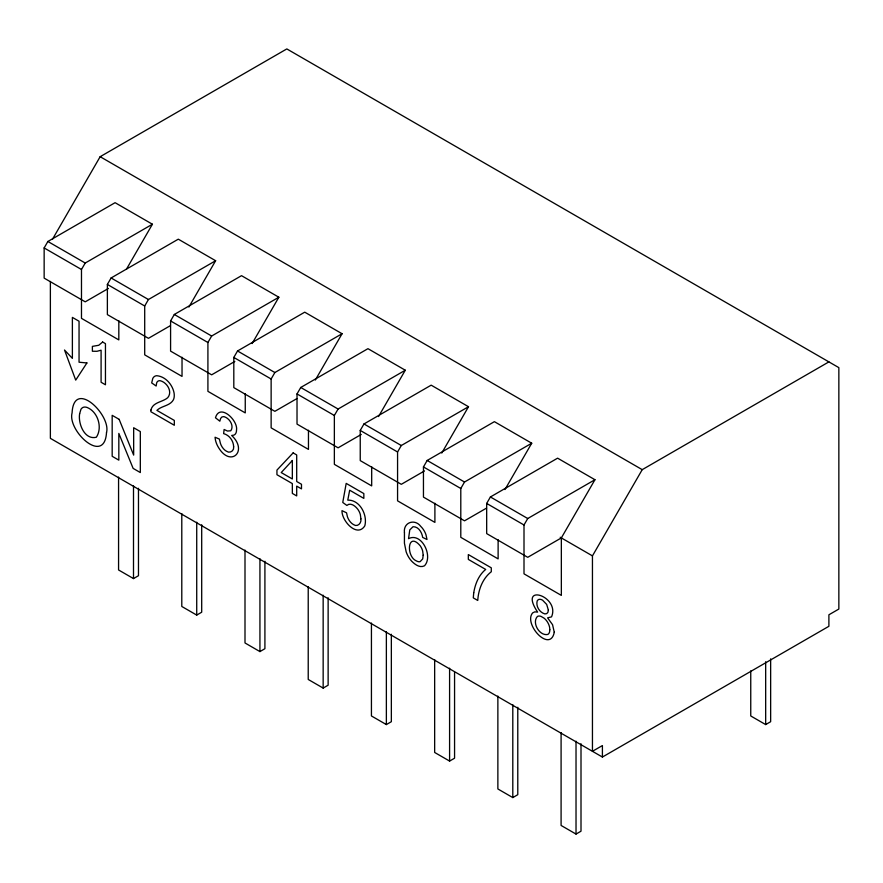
<?xml version="1.0" encoding="UTF-8"?>
<svg xmlns="http://www.w3.org/2000/svg" width="883" height="883" viewBox="0 0 883 883"><rect width="100%" height="100%" fill="white"/><g stroke="black" fill="none" stroke-linecap="round" stroke-linejoin="round"><path stroke-width="1.32" d="M108.388 288.454L85.221 301.831L44.15 278.123L44.15 247.946L47.881 241.478L115.088 202.682L152.417 224.227L126.357 269.359M52.417 239.37L100.154 156.699L286.82 48.929L838.85 367.637L838.85 609.049L828.894 614.8L828.894 626.29L602.405 757.051L50.375 438.343L50.375 281.445M118.819 320.75L118.819 339.911L81.479 318.355L81.479 269.492L85.221 263.035L152.417 224.227M170.452 325.617L148.432 338.321L107.373 314.613L107.373 284.436L111.103 277.968L178.3 239.172L215.629 260.728L188.896 307.052M182.03 357.251L182.03 376.401L144.702 354.856L144.702 305.993L148.432 299.525L215.629 260.728M234.823 361.445L211.655 374.822L170.585 351.114L170.585 320.937L174.315 314.469L241.523 275.673L278.851 297.229L252.108 343.553M245.253 393.741L245.253 412.902L207.913 391.346L207.913 342.494L211.655 336.026L278.851 297.229M296.887 398.608L274.867 411.323L233.807 387.615L233.807 357.438L237.538 350.97L304.734 312.174L342.074 333.73L315.33 380.043M308.465 430.242L308.465 449.403L271.136 427.847L271.136 378.995L274.867 372.527L342.074 333.73M361.257 434.447L338.09 447.824L297.019 424.116L297.019 393.939L300.75 387.471L367.957 348.675L405.286 370.22L378.542 416.544M371.688 466.743L371.688 485.904L334.359 464.348L334.359 415.485L338.09 409.028L405.286 370.22M424.48 470.937L401.301 484.314L360.242 460.606L360.242 430.429L363.973 423.961L431.169 385.165L468.509 406.721L441.765 453.045M434.9 503.244L434.9 522.394L397.571 500.849L397.571 451.986L401.301 445.518L468.509 406.721M486.533 508.111L464.524 520.815L423.454 497.107L423.454 466.93L427.184 460.462L494.392 421.666L531.721 443.222L504.977 489.546M498.122 539.734L498.122 558.895L460.794 537.339L460.794 488.487L464.524 482.019L531.721 443.222M561.345 537.913L527.736 557.316L486.676 533.608L486.676 503.431L490.407 496.963L557.603 458.167L594.943 479.723L561.345 537.913L561.345 595.396L524.005 573.84L524.005 524.988L527.736 518.52L594.943 479.723M602.405 757.051L602.405 745.561L592.449 751.301L592.449 555.882L642.228 469.657L828.894 361.887M118.565 477.074L118.565 569.965L133.499 578.586L138.476 575.716L138.476 488.288M181.788 513.575L181.788 606.466L196.721 615.087L201.699 612.217L201.699 524.789M244.999 550.076L244.999 642.967L259.933 651.588L264.911 648.707L264.911 561.29M308.222 586.577L308.222 679.457L323.156 688.078L328.134 685.208L328.134 597.78M371.434 623.067L371.434 715.958L386.368 724.579L391.346 721.709L391.346 634.281M434.657 659.568L434.657 752.459L449.59 761.08L454.568 758.21L454.568 672.151M497.869 696.069L497.869 788.96L512.802 797.581L517.78 794.7L517.78 707.283M561.091 732.57L561.091 825.45L576.025 834.071L581.003 831.201L581.003 743.773M750.749 670.881L750.749 715.958L765.671 724.579L770.649 721.709L770.649 658.873M100.154 156.699L642.228 469.657M47.881 241.478L85.221 263.035M111.103 277.968L148.432 299.525M174.315 314.469L211.655 336.026M237.538 350.97L274.867 372.527M300.75 387.471L338.09 409.028M363.973 423.961L401.301 445.518M427.184 460.462L464.524 482.019M490.407 496.963L527.736 518.52M560.208 537.261L592.449 555.882M44.15 247.946L81.479 269.492M107.373 284.436L144.702 305.993M170.585 320.937L207.913 342.494M233.807 357.438L271.136 378.995M297.019 393.939L334.359 415.485M360.242 430.429L397.571 451.986M423.454 466.93L460.794 488.487M486.676 503.431L524.005 524.988M765.671 661.742L765.671 724.579M576.025 741.19L576.025 834.071M512.802 704.689L512.802 797.581M449.59 668.188L449.59 761.08M386.368 631.687L386.368 724.579M323.156 595.197L323.156 688.078M259.933 558.696L259.933 651.588M196.721 522.195L196.721 615.087M133.499 485.694L133.499 578.586M404.447 532.725L404.425 543.188L406.147 551.798A15.916 9.194 60 0 0 411.588 561.102C414.789 564.347 419.778 568.277 424.491 565.793C433.487 556.301 421.555 531.897 408.542 538.674L409.778 529.91L413.023 526.721C418.564 526.467 421.986 532.548 422.681 537.416L427.008 539.524L425.948 534.645A12.704 7.34 60 0 0 420.75 526.389C414.855 518.398 403.045 522.239 404.447 532.725M79.647 413.685C77.903 423.432 84.492 440.275 96.357 437.228C102.715 427.758 98.013 411.908 87.218 407.505A12.428 7.174 60 0 0 82.185 407.891L80.993 409.182L79.647 413.685M150.96 409.999L150.861 411.721L174.315 425.264L174.315 420.429L156.909 410.385C161.567 405.739 170.011 406.003 173.399 399.811A15.044 8.687 60 0 0 174.083 393.045C172.527 384.635 165.562 376.533 156.777 375.705A13.19 7.616 60 0 0 152.781 378.443L151.688 382.913L156.159 386.026L156.655 382.869A8.631 4.989 60 0 1 160.276 380.728C166.997 382.372 172.836 391.677 167.759 397.659C162.604 402.24 152.715 402.085 150.96 409.999M423.189 555.252L422.692 558.928L420.165 561.621A8.411 4.857 60 0 1 416.456 560.926C405.827 556.61 407.438 530.893 420.187 545.76A9.735 5.618 60 0 1 422.692 551.18L423.189 555.252M106.512 432.593C104.448 465.904 67.185 430.617 72.086 412.924C73.786 378.288 111.302 415.043 106.512 432.593M360.893 518.84C361.754 523.122 357.372 527.581 353.388 524.513A9.062 5.232 60 0 1 347.405 516.698L346.555 512.835L341.986 510.639C341.511 520.716 357.096 538.1 364.811 525.849C367.725 515.098 359.933 499.712 347.77 500.12L349.679 490.208L363.84 498.387L363.84 493.575L346.191 483.387L342.759 502.449L346.853 505.429C350.408 502.107 355.363 506.058 357.67 509.105A9.845 5.684 60 0 1 360.363 514.69L360.893 518.84M549.811 629.711L549.69 631.345A9.404 5.43 60 0 1 547.78 634.435C539.524 636.279 531.621 622.725 537.383 616.5A9.459 5.464 60 0 1 541.014 616.389L543.994 618.111A9.856 5.695 60 0 1 547.725 622.493A9.603 5.541 60 0 1 549.69 627.89L549.811 629.711M233.653 446.809C234.359 450.937 229.624 453.818 226.346 451.147A8.907 5.143 60 0 1 220.408 443.343L219.392 439.083L215.044 437.24L215.419 439.9A14.801 8.543 60 0 0 218.565 447.604C230.717 467.847 248.388 450.992 231.644 435.451L233.763 435.164A10.607 6.126 60 0 0 236.534 429.966C238.079 420.198 219.657 402.946 215.474 417.78L219.834 421.191L220.618 418.421L222.008 416.919L223.918 416.633C229.392 417.99 234.414 425.705 230.805 430.772L227.461 431.047L224.116 429.48L223.631 433.619C229.448 435.164 233.509 440.882 233.653 446.809M554.27 632.228C550.186 653.442 523.122 623.939 532.648 612.901L534.767 611.864L537.637 612.118C517.526 582.25 560.506 596.202 551.522 616.875L547.592 617.857L552.559 624.7L554.27 632.228M473.729 592.791L473.277 597.868L477.758 600.462C478.398 589.701 482.582 578.508 491.29 571.742L491.29 567.824L468.321 554.568L468.321 559.403L485.694 569.436C478.641 575.153 475.175 584.06 473.729 592.791M548.343 610.043L547.935 612.261L546.732 613.597L544.888 613.917C539.568 612.46 535.716 606.334 537.184 600.937A8.057 4.658 60 0 1 542.559 600.164L546.676 604.436L548.343 610.043M86.92 362.946L75.717 380.12L64.514 350.01L72.384 358.366L72.384 317.394L79.051 321.235L79.051 362.218L86.92 362.946M102.638 342.019L98.764 345.264L92.384 346.379L92.384 351.246L96.964 351.291L101.092 350.209L101.092 382.262L105.452 384.778L105.452 343.642L102.638 342.019M292.339 460.507L281.224 472.571L292.339 478.983L292.339 460.507M293.134 452.891L276.942 470.098L276.942 474.712L292.339 483.597L292.339 493.409L296.699 495.926L296.699 486.114L301.489 488.884L301.489 484.27L296.699 481.5L296.699 454.955L293.134 452.891M119.139 419.348L112.174 415.33L112.174 456.301L118.83 460.142L118.83 433.421L133.134 468.398L140.32 472.548L140.32 431.577L133.664 427.736L133.664 455.098L119.139 419.348"/></g></svg>
